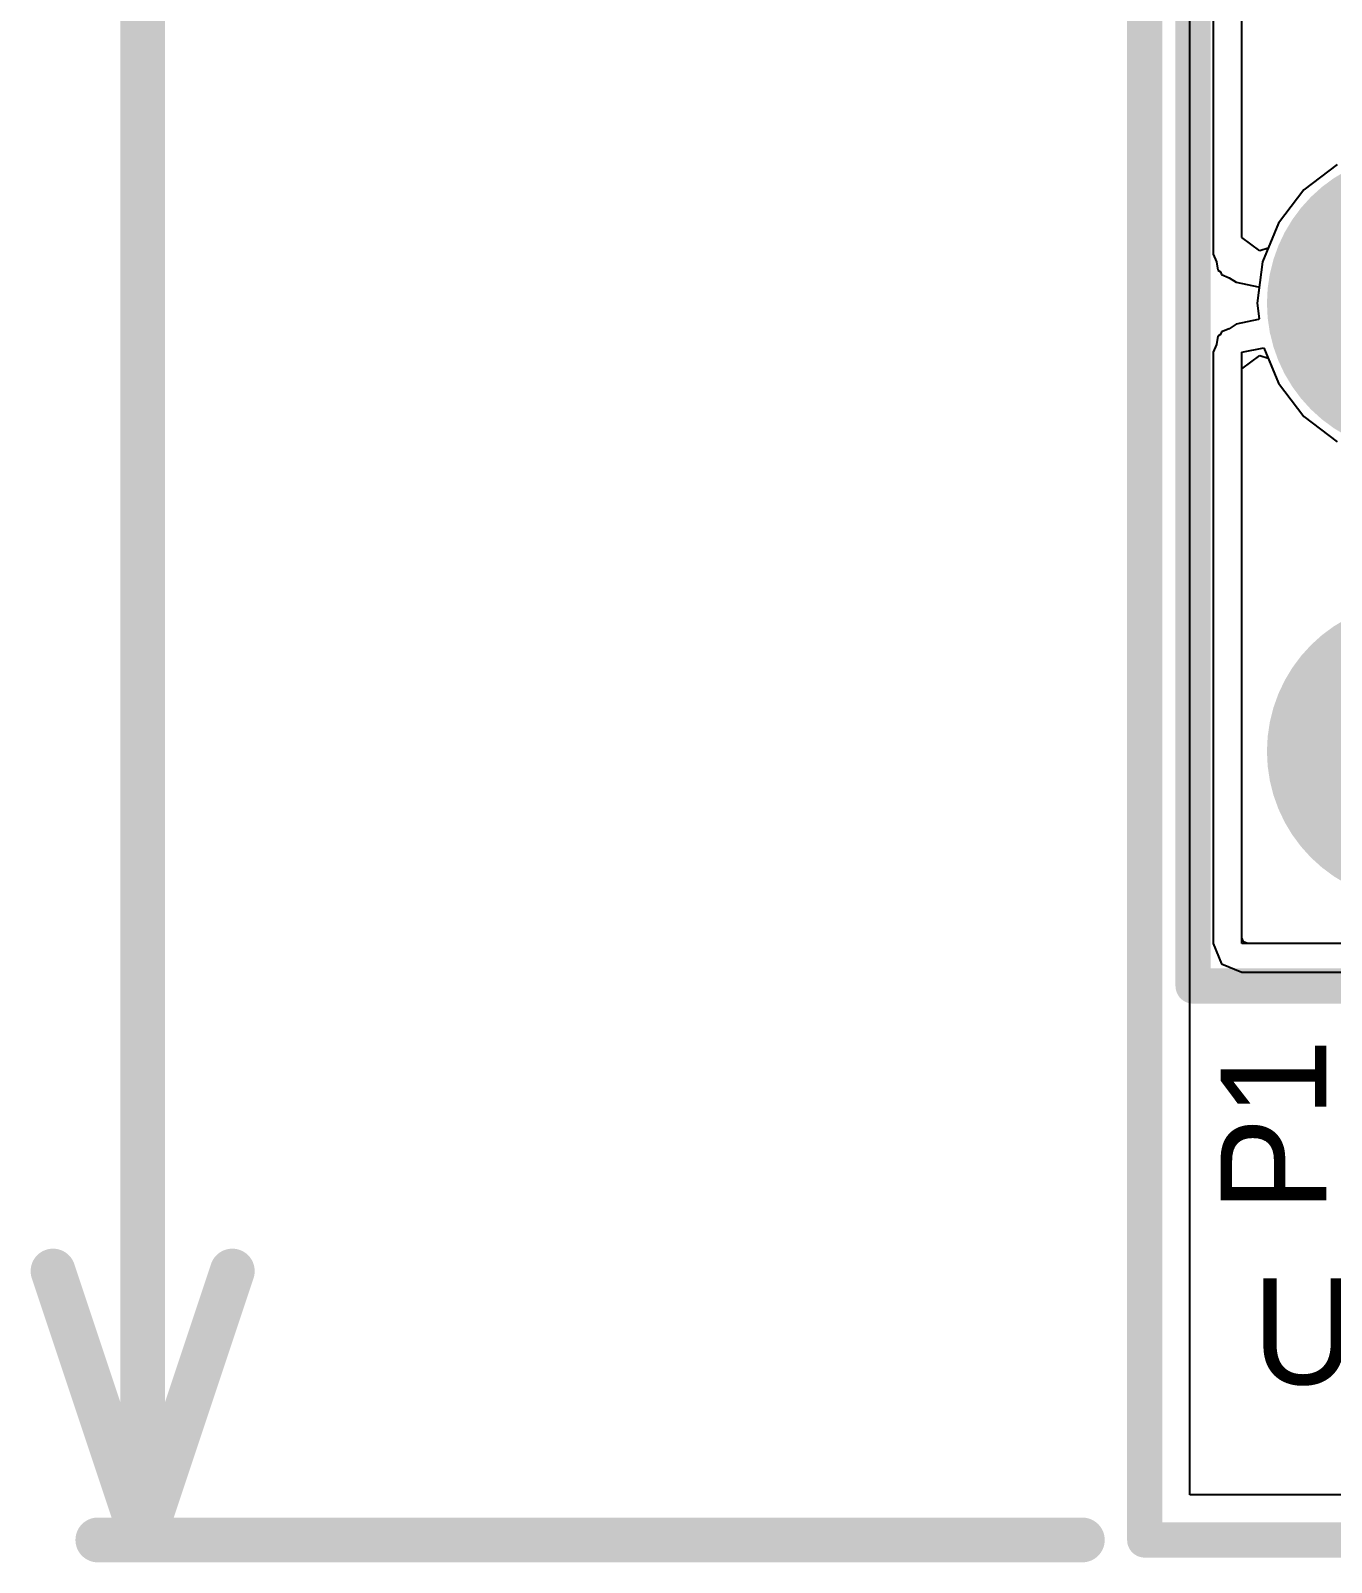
# Model space of a CAD drawing. Extents: x 10.58 to 11.54, y 9.91 to 15.27.
# Drawn here: x 10.5778 to 10.8681, y 10.3333 to 10.6751 of the extents above; entities that cross this region are included whole.
import ezdxf

# ---------------------------------------------------------------- set-up
doc = ezdxf.new("R2010")
doc.units = 0
doc.layers.get('0').update_dxf_attribs({"linetype": 'CONTINUOUS'})
for name, color, linetype in [('BOTTOMLAYER', 5, 'CONTINUOUS'), ('BOTTOMSOLDER', 6, 'CONTINUOUS'), ('KEEPOUTLAYER', 6, 'CONTINUOUS'), ('MULTILAYER', 9, 'CONTINUOUS'), ('PADHOLELAYER', 156, 'CONTINUOUS'), ('TOPLAYER', 1, 'CONTINUOUS'), ('TOPOVERLAY', 2, 'CONTINUOUS'), ('TOPSOLDER', 216, 'CONTINUOUS')]:
    doc.layers.add(name, color=color, linetype=linetype)

# ---------------------------------------------------------------- blocks, each defined once
blk = doc.blocks.new('HED1X3_26')
at = {"layer": 'BOTTOMLAYER', "const_width": 0.029528}
for points in [[(-0.114764, 0, 1), (-0.085236, 0, 1)], [(-0.014764, 0, 1), (0.014764, 0, 1)], [(0.085236, 0, 1), (0.114764, 0, 1)]]:
    blk.add_lwpolyline(points, format="xyb", close=True, dxfattribs=at)
at = {"layer": 'BOTTOMSOLDER', "const_width": 0.033528}
for points in [[(-0.116764, 0, 1), (-0.083236, 0, 1)], [(-0.016764, 0, 1), (0.016764, 0, 1)], [(0.083236, 0, 1), (0.116764, 0, 1)]]:
    blk.add_lwpolyline(points, format="xyb", close=True, dxfattribs=at)
at = {"layer": 'MULTILAYER', "const_width": 0.029528}
for points in [[(-0.114764, 0, 1), (-0.085236, 0, 1)], [(-0.014764, 0, 1), (0.014764, 0, 1)], [(0.085236, 0, 1), (0.114764, 0, 1)]]:
    blk.add_lwpolyline(points, format="xyb", close=True, dxfattribs=at)
at = {"layer": 'PADHOLELAYER', "const_width": 0.017716}
for points in [[(-0.108858, 0, 1), (-0.091142, 0, 1)], [(-0.008858, 0, 1), (0.008858, 0, 1)], [(0.091142, 0, 1), (0.108858, 0, 1)]]:
    blk.add_lwpolyline(points, format="xyb", close=True, dxfattribs=at)
at = {"layer": 'TOPLAYER', "const_width": 0.029528}
for points in [[(-0.114764, 0, 1), (-0.085236, 0, 1)], [(-0.014764, 0, 1), (0.014764, 0, 1)], [(0.085236, 0, 1), (0.114764, 0, 1)]]:
    blk.add_lwpolyline(points, format="xyb", close=True, dxfattribs=at)
at = {"layer": 'TOPOVERLAY', "const_width": 0.003937}
for points in [[(-0.154331, 0.05, 1), (-0.150394, 0.05, 1)], [(-0.154331, 0.05, 1), (-0.150394, 0.05, 1)], [(0.150394, 0.05, 1), (0.154331, 0.05, 1)], [(0.150394, 0.05, 1), (0.154331, 0.05, 1)], [(-0.154331, -0.05, 1), (-0.150394, -0.05, 1)], [(-0.154331, -0.05, 1), (-0.150394, -0.05, 1)], [(0.150394, -0.05, 1), (0.154331, -0.05, 1)], [(0.150394, -0.05, 1), (0.154331, -0.05, 1)]]:
    blk.add_lwpolyline(points, format="xyb", close=True, dxfattribs=at)
at = {"layer": 'TOPOVERLAY', "const_width": 0.007874}
for points in [[(0.152362, 0.05), (-0.152362, 0.05)], [(-0.152362, -0.05), (-0.152362, 0.05)], [(0.152362, -0.05), (0.152362, 0.05)], [(0.152362, -0.05), (-0.152362, -0.05)]]:
    blk.add_lwpolyline(points, dxfattribs=at)
at = {"layer": 'TOPSOLDER', "const_width": 0.033528}
for points in [[(-0.116764, 0, 1), (-0.083236, 0, 1)], [(-0.016764, 0, 1), (0.016764, 0, 1)], [(0.083236, 0, 1), (0.116764, 0, 1)]]:
    blk.add_lwpolyline(points, format="xyb", close=True, dxfattribs=at)

msp = doc.modelspace()

# ---------------------------------------------------------------- linework, layer by layer
at = {"layer": 'BOTTOMLAYER'}
for p, q in [((10.836504, 10.348354), (10.836504, 12.641469)), ((10.841731, 10.703378), (10.841731, 10.625223)), ((10.848123, 10.628965), (10.848123, 10.699636)), ((10.869389, 10.645251), (10.861988, 10.639572)), ((10.861988, 10.639572), (10.856308, 10.63217)), ((10.856308, 10.63217), (10.853978, 10.626544)), ((10.852139, 10.625986), (10.848123, 10.628965)), ((10.853978, 10.626544), (10.852139, 10.625986)), ((10.841731, 10.625223), (10.842444, 10.6235)), ((10.842444, 10.6235), (10.842808, 10.621671)), ((10.842808, 10.621671), (10.843352, 10.621308)), ((10.843352, 10.621308), (10.843603, 10.620703)), ((10.843603, 10.620703), (10.845325, 10.619989)), ((10.845325, 10.619989), (10.846876, 10.618953)), ((10.846876, 10.618953), (10.851779, 10.617978)), ((10.85198, 10.617791), (10.85152, 10.614301)), ((10.851779, 10.617978), (10.85198, 10.617791)), ((10.85152, 10.614301), (10.85198, 10.61081)), ((10.846876, 10.609648), (10.845325, 10.608612)), ((10.85178, 10.610623), (10.846876, 10.609648)), ((10.85198, 10.61081), (10.85178, 10.610623)), ((10.842808, 10.60693), (10.842444, 10.605101)), ((10.843352, 10.607293), (10.842808, 10.60693)), ((10.843603, 10.607898), (10.843352, 10.607293)), ((10.845325, 10.608612), (10.843603, 10.607898)), ((10.842444, 10.605101), (10.841731, 10.603378)), ((10.841731, 10.603378), (10.841731, 10.471392)), ((10.848123, 10.599636), (10.852139, 10.602615)), ((10.852139, 10.602615), (10.853978, 10.602057)), ((10.848123, 10.472663), (10.848123, 10.599636)), ((10.853978, 10.602057), (10.856308, 10.596431)), ((10.856308, 10.596431), (10.861988, 10.58903)), ((10.861988, 10.58903), (10.869389, 10.58335)), ((10.841731, 10.471392), (10.843603, 10.466872)), ((10.848495, 10.471764), (10.848123, 10.472663)), ((10.849394, 10.471392), (10.848495, 10.471764)), ((11.012993, 10.471392), (10.849394, 10.471392)), ((10.843603, 10.466872), (10.848123, 10.465)), ((10.848123, 10.465), (11.014264, 10.465)), ((10.934864, 10.348354), (10.836504, 10.348354))]:
    msp.add_line(p, q, dxfattribs=at)
at = {"layer": 'KEEPOUTLAYER'}
for points, const_width in [([(10.826469, 10.338318), (10.826469, 12.641469)], 0.007874), ([(10.602847, 10.338318), (10.602847, 12.473279)], 0.01), ([(10.582847, 10.398319), (10.602847, 10.338318)], 0.01), ([(10.602847, 10.338318), (10.622847, 10.398319)], 0.01), ([(10.592847, 10.338318), (10.812532, 10.338318)], 0.01), ([(10.826469, 10.338318), (11.41702, 10.338318)], 0.007874)]:
    msp.add_lwpolyline(points, dxfattribs=dict(at, const_width=const_width))
for points, const_width in [([(10.580347, 10.398319, 1), (10.585347, 10.398319, 1)], 0.005), ([(10.620347, 10.398319, 1), (10.625347, 10.398319, 1)], 0.005), ([(10.590347, 10.338318, 1), (10.595347, 10.338318, 1)], 0.005), ([(10.600347, 10.338318, 1), (10.605347, 10.338318, 1)], 0.005), ([(10.600347, 10.338318, 1), (10.605347, 10.338318, 1)], 0.005), ([(10.600347, 10.338318, 1), (10.605347, 10.338318, 1)], 0.005), ([(10.810032, 10.338318, 1), (10.815032, 10.338318, 1)], 0.005), ([(10.824501, 10.338318, 1), (10.828438, 10.338318, 1)], 0.003937), ([(10.824501, 10.338318, 1), (10.828438, 10.338318, 1)], 0.003937)]:
    msp.add_lwpolyline(points, format="xyb", close=True, dxfattribs=dict(at, const_width=const_width))
at = {"layer": 'TOPLAYER'}
for p, q in [((10.836504, 10.348354), (10.836504, 11.194887)), ((10.869389, 10.645251), (10.861988, 10.639572)), ((10.861988, 10.639572), (10.856308, 10.63217)), ((10.856308, 10.63217), (10.852738, 10.623551)), ((10.852738, 10.623551), (10.85152, 10.614301)), ((10.85152, 10.614301), (10.85198, 10.61081)), ((10.846876, 10.609648), (10.845325, 10.608612)), ((10.85178, 10.610623), (10.846876, 10.609648)), ((10.85198, 10.61081), (10.85178, 10.610623)), ((10.842808, 10.60693), (10.842444, 10.605101)), ((10.843352, 10.607293), (10.842808, 10.60693)), ((10.843603, 10.607898), (10.843352, 10.607293)), ((10.845325, 10.608612), (10.843603, 10.607898)), ((10.842444, 10.605101), (10.841731, 10.603378)), ((10.841731, 10.603378), (10.841731, 10.471392)), ((10.848123, 10.603378), (10.853027, 10.604354)), ((10.848123, 10.471392), (10.848123, 10.603378)), ((10.853027, 10.604354), (10.856308, 10.596431)), ((10.856308, 10.596431), (10.861988, 10.58903)), ((10.861988, 10.58903), (10.869389, 10.58335)), ((10.841731, 10.471392), (10.843603, 10.466872)), ((11.014658, 10.471392), (10.848123, 10.471392)), ((10.843603, 10.466872), (10.848123, 10.465)), ((10.848123, 10.465), (11.014658, 10.465)), ((10.934864, 10.348354), (10.836504, 10.348354))]:
    msp.add_line(p, q, dxfattribs=at)

# ---------------------------------------------------------------- block references
at = {"rotation": 270}
msp.add_blockref('HED1X3_26', (10.887259, 10.614301), dxfattribs=at)

# ---------------------------------------------------------------- texts
at = {"layer": 'TOPOVERLAY'}
msp.add_text('P1', height=0.023622, rotation=90, dxfattribs=at).set_placement((10.86702, 10.411549))
msp.add_text('U5', height=0.023622, dxfattribs=at).set_placement((10.85051, 10.373048))

doc.saveas('drawing.dxf')
